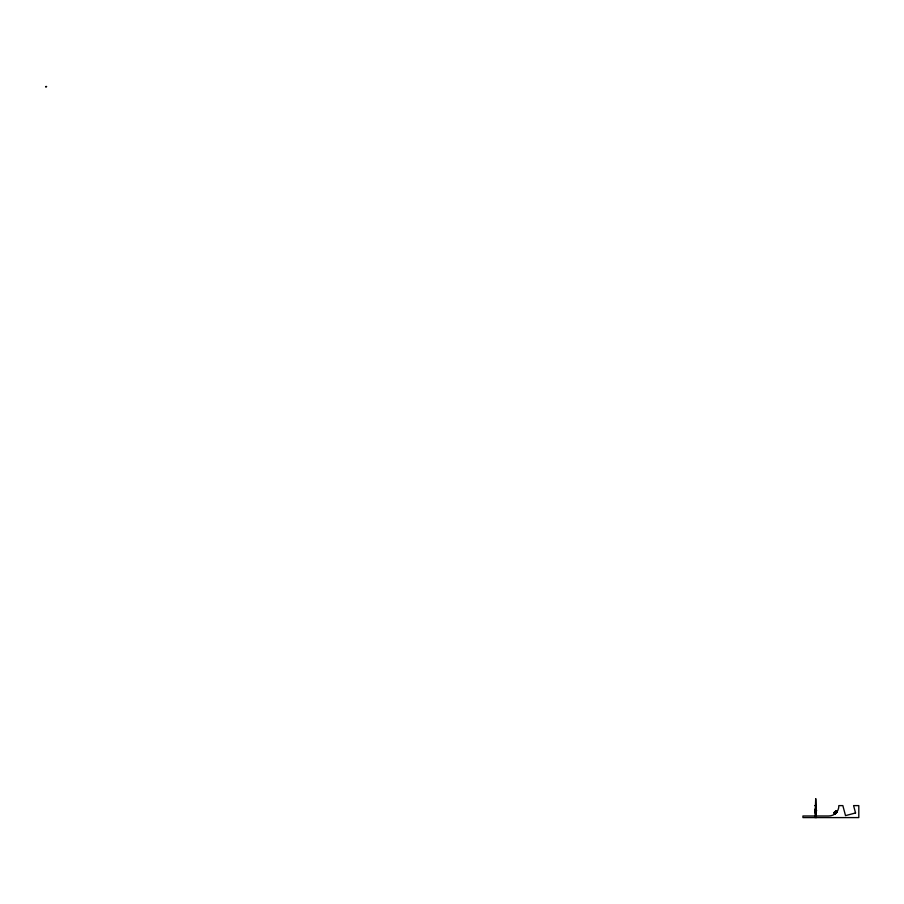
<?xml version="1.0" encoding="UTF-8"?>
<svg xmlns="http://www.w3.org/2000/svg" width="904" height="904" viewBox="0 0 904 904"><rect width="100%" height="100%" fill="white"/><g stroke="black" fill="none" stroke-linecap="round" stroke-linejoin="round"><path stroke-width="1.36" d="M46.533 86.445L45.844 86.513M816.391 817.589L815.702 798.729L815.012 817.589M816.391 809.057L815.702 812.493L815.012 809.057M815.012 813.035L815.702 810.074L816.391 813.035M45.923 86.942L46.579 86.66M834.833 814.007L836.562 812.504L835.68 811.148L837.217 811.928L836.166 810.73L833.782 812.798L834.889 813.95M45.833 86.682L45.55 86.592M815.012 805.554L816.391 805.554M816.391 805.679L815.012 805.679M814.99 810.594L816.414 810.594M836.019 810.854L837.081 812.052M835.94 810.922L836.889 812.21M835.511 811.295L836.562 812.504M835.296 811.487L836.347 812.685M835.047 811.702L836.098 812.899M834.2 812.436L835.319 813.577M834.109 812.526L835.081 813.792M833.951 812.651L835.036 813.826M815.702 798.729L815.702 817.589M815.024 815.883L816.414 815.894L815.024 815.883M815.238 809.781L815.238 811.408L816.176 811.408L816.651 810.594L815.238 809.781M855.546 812.956L845.522 815.634L842.844 805.611L838.844 805.611A10.023 10.023 0 0 1 828.471 815.984L802.933 815.984L802.933 817.589L858.8 817.589L858.8 805.611L853.579 805.611L855.546 812.956M815.668 805.001C815.374 805.362 816.109 805.34 815.668 805.001"/></g></svg>
